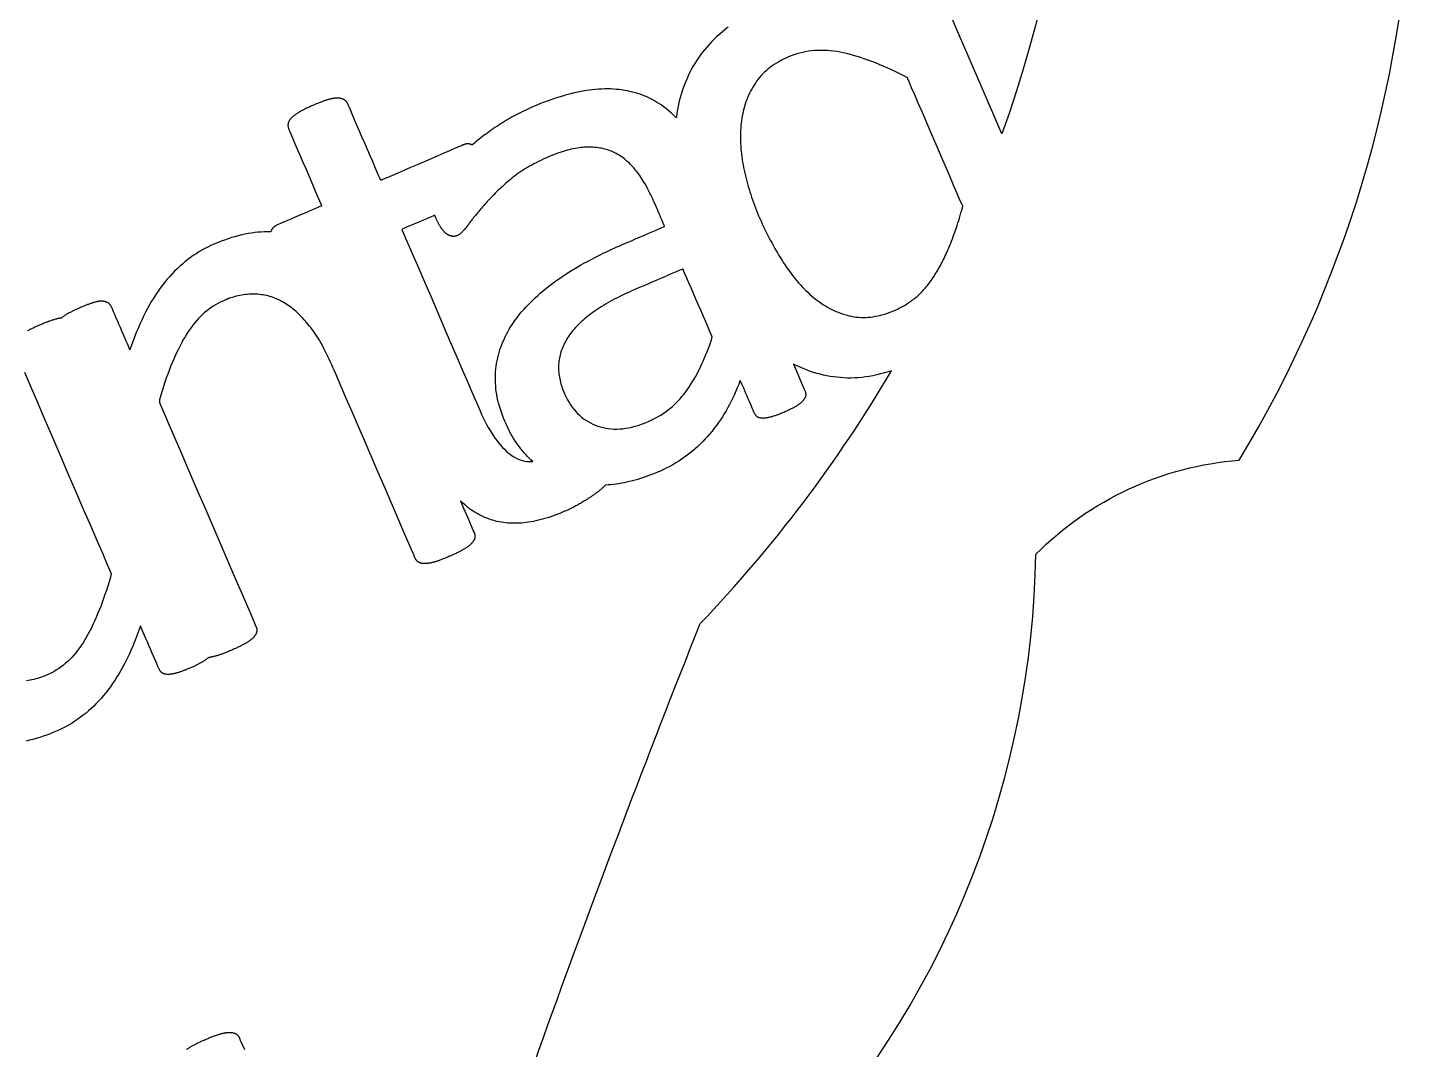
# Model space of a CAD drawing. Header units: millimetres. Extents: x 47 to 159, y 49 to 299.
# Drawn here: x 136.95 to 157.07, y 236.58 to 251.42 of the extents above; entities that cross this region are included whole.
import ezdxf

# ---------------------------------------------------------------- set-up
doc = ezdxf.new("R2010")
doc.units = ezdxf.units.MM

# ---------------------------------------------------------------- blocks, each defined once
blk = doc.blocks.new('angel 01')
for points in [[(13.747, 149.005, 0.318461), (7.102, 157.632, 0.033088), (4.731, 158.018, 0.059314), (5.669, 159.449, 0.04376), (12.089, 158.395, 0.210922), (15.95, 160.403, 0.079784), (19.048, 165.603, 0.246642), (21.181, 166.184, 0.361521), (21.153, 168.841, -0.135806), (23.249, 169.158, 0.212319), (23.99, 172.551, 0.022534), (23.546, 175.18, -0.131755), (26.025, 176.646, 0.436709), (25.283, 179.205, -0.191149), (22.657, 181.706, -0.217566), (25.517, 186.238, 0.179965), (28.928, 194.97, -0.179604), (31.879, 196.335, 0.256284), (32.592, 213.117, 0.279776), (-3.792, 236.142, 0.107865), (-0.255, 243.222, 0.285509), (-1.621, 248.699, 0.169583), (-10.791, 249.609, 0.135734), (-52.014, 225.207, 0.13103)], [(29.233, 211.449, -0.132871), (28.435, 201.073), (28.317, 201.347), (28.072, 201.916), (27.821, 202.498), (27.571, 203.078)], [(19.824, 182.236, -0.016249), (24.054, 193.962, 0.057952), (26.831, 197.634), (26.784, 197.618), (26.728, 197.602), (26.673, 197.587), (26.618, 197.574), (26.563, 197.562), (26.509, 197.552), (26.455, 197.544), (26.402, 197.538), (26.349, 197.533), (26.297, 197.53), (26.245, 197.528), (26.193, 197.528), (26.142, 197.53), (26.091, 197.534), (26.04, 197.539), (25.99, 197.545), (25.941, 197.553), (25.892, 197.562), (25.843, 197.572), (25.795, 197.583), (25.748, 197.596), (25.701, 197.61), (25.654, 197.625), (25.608, 197.642), (25.562, 197.66), (25.517, 197.679), (25.473, 197.699), (25.429, 197.72), (25.408, 197.731), (25.471, 197.584), (25.526, 197.456), (25.561, 197.375), (25.574, 197.346), (25.576, 197.339), (25.579, 197.332), (25.581, 197.326), (25.583, 197.319), (25.584, 197.312), (25.585, 197.306), (25.586, 197.299), (25.587, 197.293), (25.587, 197.287), (25.586, 197.281), (25.586, 197.274), (25.585, 197.268), (25.583, 197.262), (25.582, 197.257), (25.58, 197.251), (25.577, 197.245), (25.575, 197.24), (25.572, 197.234), (25.568, 197.229), (25.565, 197.223), (25.561, 197.218), (25.557, 197.212), (25.553, 197.207), (25.548, 197.201), (25.544, 197.196), (25.539, 197.19), (25.533, 197.185), (25.528, 197.18), (25.522, 197.174), (25.516, 197.169), (25.51, 197.164), (25.504, 197.158), (25.497, 197.153), (25.49, 197.148), (25.483, 197.143), (25.476, 197.137), (25.468, 197.132), (25.46, 197.127), (25.451, 197.121), (25.442, 197.115), (25.432, 197.11), (25.422, 197.104), (25.411, 197.098), (25.4, 197.092), (25.389, 197.086), (25.377, 197.08), (25.364, 197.074), (25.351, 197.068), (25.338, 197.061), (25.324, 197.055), (25.31, 197.048), (25.295, 197.042), (25.28, 197.035), (25.265, 197.029), (25.25, 197.022), (25.235, 197.016), (25.221, 197.01), (25.207, 197.005), (25.193, 197), (25.18, 196.995), (25.167, 196.99), (25.154, 196.985), (25.142, 196.981), (25.13, 196.977), (25.118, 196.973), (25.106, 196.969), (25.095, 196.966), (25.084, 196.963), (25.073, 196.96), (25.063, 196.958), (25.053, 196.955), (25.043, 196.953), (25.034, 196.951), (25.025, 196.95), (25.016, 196.948), (25.007, 196.947), (24.998, 196.946), (24.99, 196.945), (24.982, 196.944), (24.974, 196.944), (24.966, 196.944), (24.959, 196.944), (24.952, 196.944), (24.945, 196.945), (24.938, 196.946), (24.932, 196.947), (24.926, 196.948), (24.92, 196.949), (24.914, 196.951), (24.908, 196.952), (24.903, 196.955), (24.898, 196.957), (24.893, 196.96), (24.888, 196.963), (24.883, 196.966), (24.878, 196.97), (24.874, 196.974), (24.869, 196.978), (24.865, 196.982), (24.861, 196.987), (24.857, 196.992), (24.853, 196.997), (24.85, 197.003), (24.846, 197.009), (24.843, 197.015), (24.839, 197.022), (24.836, 197.029), (24.835, 197.033), (24.829, 197.045), (24.821, 197.064), (24.811, 197.089), (24.798, 197.118), (24.783, 197.152), (24.768, 197.188), (24.751, 197.226), (24.734, 197.266), (24.718, 197.305), (24.701, 197.343), (24.686, 197.379), (24.671, 197.412), (24.659, 197.44), (24.649, 197.464), (24.641, 197.482), (24.636, 197.493), (24.632, 197.487), (24.613, 197.436), (24.593, 197.386), (24.572, 197.337), (24.551, 197.288), (24.528, 197.24), (24.505, 197.192), (24.481, 197.146), (24.456, 197.1), (24.43, 197.054), (24.403, 197.01), (24.376, 196.966), (24.348, 196.923), (24.319, 196.881), (24.289, 196.839), (24.258, 196.799), (24.226, 196.758), (24.194, 196.719), (24.161, 196.68), (24.127, 196.643), (24.092, 196.606), (24.056, 196.57), (24.02, 196.536), (23.982, 196.502), (23.945, 196.469), (23.906, 196.438), (23.866, 196.407), (23.826, 196.378), (23.785, 196.349), (23.743, 196.322), (23.701, 196.295), (23.658, 196.27), (23.613, 196.245), (23.569, 196.222), (23.523, 196.2), (23.477, 196.178), (23.433, 196.159), (23.391, 196.142), (23.35, 196.126), (23.31, 196.111), (23.269, 196.096), (23.229, 196.082), (23.188, 196.069), (23.148, 196.057), (23.108, 196.045), (23.069, 196.035), (23.029, 196.025), (22.99, 196.016), (22.951, 196.008), (22.912, 196), (22.873, 195.993), (22.834, 195.988), (22.796, 195.983), (22.758, 195.978), (22.719, 195.975), (22.682, 195.972), (22.678, 195.972), (22.676, 195.969), (22.668, 195.961), (22.659, 195.953), (22.651, 195.945), (22.642, 195.937), (22.633, 195.929), (22.624, 195.921), (22.615, 195.914), (22.606, 195.906), (22.596, 195.898), (22.587, 195.89), (22.577, 195.882), (22.567, 195.874), (22.556, 195.867), (22.546, 195.859), (22.535, 195.851), (22.525, 195.843), (22.514, 195.836), (22.503, 195.828), (22.491, 195.82), (22.48, 195.812), (22.469, 195.805), (22.458, 195.797), (22.446, 195.789), (22.434, 195.782), (22.423, 195.774), (22.411, 195.766), (22.399, 195.759), (22.387, 195.751), (22.375, 195.744), (22.362, 195.736), (22.35, 195.729), (22.338, 195.721), (22.325, 195.713), (22.313, 195.706), (22.3, 195.699), (22.287, 195.691), (22.274, 195.684), (22.262, 195.677), (22.249, 195.67), (22.236, 195.663), (22.223, 195.656), (22.21, 195.65), (22.197, 195.643), (22.184, 195.637), (22.171, 195.63), (22.158, 195.624), (22.144, 195.618), (22.131, 195.611), (22.118, 195.605), (22.105, 195.6), (22.091, 195.594), (22.054, 195.578), (22.014, 195.562), (21.974, 195.546), (21.935, 195.532), (21.896, 195.518), (21.857, 195.505), (21.819, 195.493), (21.781, 195.482), (21.744, 195.472), (21.707, 195.463), (21.67, 195.455), (21.634, 195.447), (21.598, 195.441), (21.563, 195.435), (21.528, 195.43), (21.493, 195.426), (21.459, 195.423), (21.425, 195.421), (21.391, 195.419), (21.358, 195.419), (21.325, 195.419), (21.292, 195.421), (21.26, 195.423), (21.228, 195.426), (21.197, 195.43), (21.165, 195.434), (21.134, 195.44), (21.104, 195.447), (21.073, 195.454), (21.043, 195.462), (21.014, 195.471), (20.984, 195.482), (20.955, 195.492), (20.926, 195.504), (20.898, 195.517), (20.87, 195.53), (20.842, 195.545), (20.815, 195.56), (20.787, 195.576), (20.76, 195.593), (20.734, 195.611), (20.707, 195.63), (20.681, 195.65), (20.656, 195.67), (20.63, 195.692), (20.605, 195.714), (20.58, 195.738), (20.573, 195.745), (20.614, 195.65), (20.679, 195.498), (20.729, 195.383), (20.76, 195.309), (20.771, 195.284), (20.773, 195.279), (20.775, 195.274), (20.777, 195.27), (20.778, 195.265), (20.779, 195.261), (20.781, 195.256), (20.781, 195.252), (20.782, 195.247), (20.783, 195.243), (20.783, 195.238), (20.784, 195.234), (20.784, 195.229), (20.784, 195.225), (20.783, 195.221), (20.783, 195.217), (20.782, 195.212), (20.782, 195.208), (20.781, 195.204), (20.78, 195.2), (20.778, 195.195), (20.777, 195.191), (20.775, 195.187), (20.774, 195.183), (20.772, 195.178), (20.769, 195.174), (20.767, 195.169), (20.764, 195.165), (20.762, 195.161), (20.759, 195.156), (20.756, 195.152), (20.752, 195.147), (20.749, 195.143), (20.745, 195.138), (20.741, 195.134), (20.737, 195.129), (20.733, 195.125), (20.729, 195.12), (20.724, 195.115), (20.719, 195.111), (20.714, 195.106), (20.708, 195.101), (20.703, 195.096), (20.697, 195.092), (20.69, 195.087), (20.684, 195.082), (20.677, 195.077), (20.67, 195.072), (20.663, 195.067), (20.655, 195.062), (20.647, 195.057), (20.639, 195.052), (20.631, 195.047), (20.623, 195.042), (20.614, 195.036), (20.605, 195.031), (20.595, 195.026), (20.586, 195.021), (20.576, 195.015), (20.565, 195.01), (20.555, 195.004), (20.544, 194.999), (20.533, 194.993), (20.521, 194.988), (20.51, 194.982), (20.498, 194.976), (20.485, 194.971), (20.473, 194.965), (20.46, 194.959), (20.447, 194.953), (20.433, 194.947), (20.42, 194.941), (20.405, 194.935), (20.391, 194.929), (20.377, 194.923), (20.363, 194.917), (20.35, 194.912), (20.337, 194.907), (20.324, 194.902), (20.311, 194.897), (20.299, 194.892), (20.287, 194.888), (20.275, 194.883), (20.263, 194.879), (20.252, 194.875), (20.241, 194.871), (20.23, 194.868), (20.22, 194.865), (20.209, 194.861), (20.199, 194.858), (20.19, 194.856), (20.18, 194.853), (20.171, 194.85), (20.161, 194.848), (20.153, 194.846), (20.144, 194.844), (20.135, 194.842), (20.127, 194.841), (20.119, 194.839), (20.111, 194.838), (20.103, 194.837), (20.096, 194.836), (20.088, 194.835), (20.081, 194.834), (20.074, 194.834), (20.067, 194.833), (20.061, 194.833), (20.054, 194.833), (20.048, 194.833), (20.042, 194.834), (20.036, 194.834), (20.031, 194.834), (20.025, 194.835), (20.02, 194.836), (20.014, 194.837), (20.009, 194.838), (20.004, 194.839), (19.999, 194.84), (19.994, 194.841), (19.99, 194.843), (19.985, 194.844), (19.981, 194.846), (19.977, 194.848), (19.973, 194.85), (19.969, 194.852), (19.965, 194.854), (19.962, 194.856), (19.958, 194.859), (19.955, 194.861), (19.951, 194.864), (19.948, 194.867), (19.945, 194.87), (19.942, 194.873), (19.939, 194.876), (19.936, 194.879), (19.933, 194.883), (19.93, 194.887), (19.928, 194.89), (19.925, 194.894), (19.923, 194.899), (19.921, 194.903), (19.918, 194.907), (19.916, 194.912), (19.913, 194.918), (19.895, 194.96), (19.858, 195.046), (19.805, 195.17), (19.738, 195.326), (19.659, 195.509), (19.572, 195.712), (19.478, 195.93), (19.38, 196.156), (19.281, 196.386), (19.183, 196.613), (19.089, 196.832), (19.001, 197.037), (18.921, 197.222), (18.853, 197.381), (18.798, 197.508), (18.759, 197.598), (18.739, 197.645), (18.726, 197.674), (18.707, 197.718), (18.688, 197.76), (18.668, 197.802), (18.649, 197.842), (18.63, 197.881), (18.611, 197.919), (18.592, 197.955), (18.573, 197.991), (18.554, 198.026), (18.535, 198.059), (18.516, 198.091), (18.497, 198.122), (18.478, 198.152), (18.459, 198.181), (18.44, 198.208), (18.421, 198.235), (18.402, 198.26), (18.383, 198.284), (18.364, 198.308), (18.345, 198.331), (18.326, 198.353), (18.306, 198.375), (18.287, 198.397), (18.267, 198.417), (18.247, 198.438), (18.227, 198.457), (18.206, 198.476), (18.186, 198.495), (18.165, 198.512), (18.144, 198.53), (18.123, 198.546), (18.102, 198.563), (18.08, 198.578), (18.058, 198.593), (18.037, 198.607), (18.015, 198.621), (17.992, 198.634), (17.97, 198.647), (17.947, 198.658), (17.924, 198.669), (17.901, 198.679), (17.878, 198.689), (17.855, 198.698), (17.831, 198.706), (17.807, 198.713), (17.783, 198.72), (17.758, 198.726), (17.734, 198.731), (17.709, 198.735), (17.684, 198.739), (17.659, 198.742), (17.633, 198.744), (17.608, 198.746), (17.582, 198.747), (17.556, 198.747), (17.53, 198.747), (17.504, 198.745), (17.477, 198.743), (17.451, 198.74), (17.424, 198.737), (17.397, 198.732), (17.371, 198.727), (17.344, 198.721), (17.317, 198.715), (17.289, 198.708), (17.262, 198.699), (17.235, 198.691), (17.207, 198.681), (17.18, 198.671), (17.152, 198.66), (17.122, 198.647), (17.086, 198.63), (17.051, 198.612), (17.017, 198.593), (16.983, 198.572), (16.95, 198.55), (16.917, 198.526), (16.885, 198.501), (16.854, 198.474), (16.823, 198.446), (16.793, 198.417), (16.764, 198.386), (16.735, 198.353), (16.707, 198.319), (16.679, 198.284), (16.652, 198.247), (16.626, 198.209), (16.6, 198.17), (16.575, 198.129), (16.55, 198.086), (16.526, 198.042), (16.502, 197.997), (16.478, 197.95), (16.455, 197.902), (16.432, 197.853), (16.41, 197.802), (16.388, 197.749), (16.366, 197.695), (16.345, 197.64), (16.324, 197.583), (16.303, 197.525), (16.283, 197.466), (16.263, 197.405), (16.244, 197.343), (16.225, 197.279), (16.206, 197.214), (16.202, 197.175), (16.229, 197.114), (16.277, 197.002), (16.344, 196.846), (16.427, 196.653), (16.524, 196.43), (16.63, 196.183), (16.743, 195.921), (16.86, 195.649), (16.978, 195.375), (17.094, 195.105), (17.206, 194.846), (17.309, 194.606), (17.402, 194.391), (17.481, 194.208), (17.543, 194.064), (17.585, 193.967), (17.604, 193.922), (17.606, 193.916), (17.608, 193.911), (17.61, 193.907), (17.611, 193.902), (17.613, 193.898), (17.614, 193.893), (17.615, 193.889), (17.616, 193.884), (17.616, 193.88), (17.617, 193.875), (17.617, 193.871), (17.617, 193.866), (17.617, 193.862), (17.617, 193.858), (17.617, 193.854), (17.616, 193.849), (17.615, 193.845), (17.614, 193.841), (17.613, 193.837), (17.612, 193.832), (17.611, 193.828), (17.609, 193.824), (17.608, 193.819), (17.606, 193.815), (17.604, 193.811), (17.601, 193.806), (17.599, 193.802), (17.596, 193.798), (17.593, 193.793), (17.59, 193.789), (17.587, 193.784), (17.583, 193.78), (17.58, 193.775), (17.576, 193.771), (17.572, 193.766), (17.568, 193.762), (17.564, 193.757), (17.559, 193.752), (17.554, 193.748), (17.549, 193.743), (17.543, 193.738), (17.538, 193.734), (17.532, 193.729), (17.526, 193.724), (17.519, 193.719), (17.513, 193.714), (17.506, 193.709), (17.498, 193.704), (17.491, 193.699), (17.483, 193.694), (17.475, 193.689), (17.467, 193.684), (17.458, 193.679), (17.45, 193.674), (17.441, 193.668), (17.431, 193.663), (17.422, 193.658), (17.412, 193.652), (17.401, 193.647), (17.391, 193.641), (17.38, 193.636), (17.368, 193.63), (17.357, 193.624), (17.345, 193.619), (17.332, 193.613), (17.32, 193.607), (17.307, 193.601), (17.294, 193.595), (17.28, 193.589), (17.266, 193.583), (17.252, 193.577), (17.238, 193.57), (17.224, 193.565), (17.21, 193.559), (17.197, 193.553), (17.184, 193.548), (17.171, 193.543), (17.159, 193.538), (17.146, 193.533), (17.134, 193.528), (17.122, 193.524), (17.111, 193.52), (17.099, 193.516), (17.088, 193.512), (17.077, 193.508), (17.066, 193.505), (17.056, 193.501), (17.046, 193.498), (17.036, 193.495), (17.026, 193.492), (17.016, 193.489), (17.007, 193.487), (16.997, 193.485), (16.988, 193.482), (16.979, 193.48), (16.971, 193.478), (16.962, 193.477), (16.954, 193.475), (16.946, 193.474), (16.938, 193.472), (16.93, 193.471), (16.922, 193.47), (16.918, 193.47), (16.915, 193.467), (16.91, 193.462), (16.904, 193.458), (16.898, 193.453), (16.892, 193.448), (16.886, 193.444), (16.879, 193.439), (16.873, 193.434), (16.866, 193.429), (16.859, 193.425), (16.851, 193.42), (16.844, 193.415), (16.836, 193.41), (16.828, 193.405), (16.82, 193.401), (16.811, 193.396), (16.803, 193.391), (16.794, 193.386), (16.785, 193.381), (16.775, 193.376), (16.766, 193.371), (16.756, 193.366), (16.746, 193.361), (16.735, 193.356), (16.725, 193.351), (16.714, 193.346), (16.703, 193.341), (16.692, 193.336), (16.68, 193.33), (16.668, 193.325), (16.656, 193.32), (16.643, 193.314), (16.63, 193.309), (16.617, 193.303), (16.605, 193.298), (16.593, 193.293), (16.58, 193.288), (16.569, 193.284), (16.557, 193.279), (16.546, 193.275), (16.534, 193.271), (16.524, 193.267), (16.513, 193.263), (16.503, 193.26), (16.493, 193.257), (16.483, 193.253), (16.473, 193.251), (16.464, 193.248), (16.455, 193.245), (16.446, 193.243), (16.437, 193.24), (16.429, 193.238), (16.42, 193.236), (16.412, 193.234), (16.404, 193.233), (16.396, 193.231), (16.388, 193.23), (16.381, 193.229), (16.373, 193.228), (16.366, 193.227), (16.359, 193.226), (16.352, 193.225), (16.345, 193.225), (16.339, 193.224), (16.333, 193.224), (16.326, 193.224), (16.32, 193.224), (16.314, 193.225), (16.309, 193.225), (16.303, 193.226), (16.298, 193.226), (16.293, 193.227), (16.287, 193.228), (16.283, 193.229), (16.278, 193.23), (16.273, 193.231), (16.269, 193.233), (16.265, 193.234), (16.26, 193.236), (16.256, 193.238), (16.253, 193.24), (16.249, 193.242), (16.245, 193.244), (16.242, 193.246), (16.239, 193.249), (16.236, 193.251), (16.233, 193.254), (16.23, 193.257), (16.227, 193.259), (16.224, 193.262), (16.221, 193.266), (16.219, 193.269), (16.216, 193.272), (16.214, 193.276), (16.211, 193.279), (16.209, 193.283), (16.206, 193.287), (16.204, 193.291), (16.202, 193.295), (16.199, 193.3), (16.197, 193.304), (16.195, 193.308), (16.194, 193.312), (16.189, 193.322), (16.181, 193.341), (16.169, 193.369), (16.154, 193.404), (16.136, 193.446), (16.116, 193.491), (16.095, 193.541), (16.073, 193.592), (16.051, 193.644), (16.029, 193.695), (16.007, 193.744), (15.987, 193.791), (15.969, 193.832), (15.954, 193.868), (15.942, 193.897), (15.933, 193.917), (15.928, 193.928), (15.915, 193.892), (15.891, 193.825), (15.866, 193.76), (15.841, 193.695), (15.815, 193.633), (15.789, 193.572), (15.762, 193.512), (15.734, 193.454), (15.706, 193.397), (15.677, 193.343), (15.648, 193.289), (15.618, 193.237), (15.587, 193.187), (15.556, 193.138), (15.524, 193.091), (15.492, 193.045), (15.459, 193), (15.426, 192.958), (15.392, 192.916), (15.357, 192.876), (15.322, 192.838), (15.286, 192.8), (15.25, 192.764), (15.213, 192.729), (15.175, 192.695), (15.137, 192.662), (15.098, 192.631), (15.058, 192.601), (15.018, 192.572), (14.977, 192.545), (14.936, 192.518), (14.894, 192.493), (14.851, 192.47), (14.808, 192.447), (14.764, 192.426), (14.72, 192.406), (14.668, 192.384), (14.617, 192.363), (14.566, 192.344), (14.515, 192.326), (14.465, 192.309), (14.415, 192.294), (14.366, 192.281), (14.317, 192.268), (14.269, 192.257)]]:
    blk.add_lwpolyline(points, format="xyb")
for points in [[(24.461, 202.624), (24.419, 202.591), (24.377, 202.558), (24.337, 202.524), (24.298, 202.489), (24.26, 202.453), (24.223, 202.416), (24.188, 202.378), (24.154, 202.34), (24.121, 202.3), (24.089, 202.26), (24.059, 202.22), (24.029, 202.178), (24.001, 202.137), (23.975, 202.094), (23.949, 202.051), (23.924, 202.007), (23.901, 201.962), (23.879, 201.917), (23.858, 201.871), (23.839, 201.824), (23.82, 201.777), (23.803, 201.729), (23.787, 201.68), (23.772, 201.631), (23.758, 201.581), (23.746, 201.53), (23.735, 201.479), (23.725, 201.427), (23.716, 201.375), (23.708, 201.322), (23.707, 201.308), (23.697, 201.319), (23.668, 201.347), (23.639, 201.374), (23.609, 201.4), (23.579, 201.425), (23.549, 201.449), (23.518, 201.472), (23.486, 201.494), (23.455, 201.516), (23.422, 201.536), (23.389, 201.555), (23.356, 201.573), (23.322, 201.59), (23.288, 201.607), (23.254, 201.622), (23.218, 201.636), (23.183, 201.649), (23.147, 201.661), (23.11, 201.672), (23.072, 201.682), (23.035, 201.691), (22.996, 201.699), (22.957, 201.706), (22.917, 201.712), (22.877, 201.717), (22.837, 201.721), (22.795, 201.724), (22.753, 201.726), (22.711, 201.726), (22.668, 201.726), (22.625, 201.725), (22.58, 201.722), (22.536, 201.719), (22.491, 201.715), (22.445, 201.709), (22.398, 201.702), (22.351, 201.695), (22.303, 201.686), (22.255, 201.676), (22.206, 201.664), (22.156, 201.652), (22.106, 201.639), (22.055, 201.624), (22.003, 201.608), (21.951, 201.592), (21.898, 201.574), (21.845, 201.555), (21.791, 201.534), (21.736, 201.513), (21.681, 201.491), (21.625, 201.467), (21.59, 201.452), (21.56, 201.439), (21.53, 201.425), (21.5, 201.411), (21.471, 201.396), (21.441, 201.382), (21.412, 201.367), (21.383, 201.352), (21.354, 201.336), (21.326, 201.32), (21.297, 201.304), (21.269, 201.288), (21.24, 201.271), (21.212, 201.254), (21.184, 201.237), (21.157, 201.219), (21.129, 201.201), (21.102, 201.183), (21.075, 201.165), (21.048, 201.146), (21.021, 201.128), (20.995, 201.109), (20.969, 201.091), (20.944, 201.072), (20.919, 201.054), (20.894, 201.035), (20.869, 201.016), (20.845, 200.997), (20.821, 200.979), (20.798, 200.96), (20.775, 200.941), (20.752, 200.922), (20.742, 200.913), (20.738, 200.915), (20.734, 200.917), (20.729, 200.919), (20.725, 200.921), (20.72, 200.923), (20.716, 200.924), (20.711, 200.925), (20.707, 200.926), (20.702, 200.927), (20.698, 200.928), (20.694, 200.929), (20.689, 200.929), (20.685, 200.929), (20.68, 200.929), (20.676, 200.929), (20.672, 200.929), (20.667, 200.929), (20.663, 200.928), (20.658, 200.928), (20.654, 200.927), (20.649, 200.926), (20.645, 200.925), (20.64, 200.924), (20.635, 200.923), (20.631, 200.921), (20.626, 200.92), (20.622, 200.918), (20.617, 200.916), (20.611, 200.913), (20.587, 200.903), (20.545, 200.885), (20.487, 200.86), (20.416, 200.829), (20.333, 200.794), (20.243, 200.755), (20.146, 200.713), (20.046, 200.67), (19.946, 200.627), (19.847, 200.584), (19.752, 200.543), (19.665, 200.506), (19.586, 200.472), (19.52, 200.443), (19.468, 200.421), (19.432, 200.406), (19.417, 200.399), (19.414, 200.405), (19.403, 200.429), (19.385, 200.471), (19.361, 200.526), (19.332, 200.594), (19.299, 200.672), (19.262, 200.757), (19.223, 200.847), (19.183, 200.939), (19.143, 201.033), (19.104, 201.124), (19.066, 201.21), (19.032, 201.291), (19.001, 201.362), (18.975, 201.422), (18.956, 201.468), (18.943, 201.498), (18.938, 201.509), (18.936, 201.513), (18.934, 201.517), (18.932, 201.521), (18.93, 201.525), (18.928, 201.528), (18.925, 201.532), (18.923, 201.535), (18.92, 201.539), (18.917, 201.542), (18.915, 201.545), (18.912, 201.549), (18.908, 201.552), (18.905, 201.555), (18.902, 201.558), (18.899, 201.56), (18.895, 201.563), (18.891, 201.566), (18.888, 201.568), (18.884, 201.571), (18.88, 201.573), (18.875, 201.575), (18.871, 201.577), (18.867, 201.579), (18.862, 201.581), (18.857, 201.583), (18.852, 201.584), (18.847, 201.586), (18.842, 201.587), (18.837, 201.588), (18.831, 201.589), (18.826, 201.59), (18.82, 201.591), (18.814, 201.592), (18.808, 201.593), (18.802, 201.593), (18.796, 201.593), (18.789, 201.594), (18.782, 201.594), (18.775, 201.594), (18.768, 201.593), (18.761, 201.593), (18.754, 201.592), (18.746, 201.591), (18.738, 201.59), (18.73, 201.589), (18.722, 201.588), (18.713, 201.586), (18.705, 201.584), (18.696, 201.583), (18.687, 201.58), (18.678, 201.578), (18.668, 201.576), (18.659, 201.573), (18.649, 201.57), (18.639, 201.567), (18.629, 201.564), (18.618, 201.561), (18.607, 201.557), (18.596, 201.553), (18.585, 201.549), (18.573, 201.545), (18.561, 201.541), (18.549, 201.536), (18.537, 201.532), (18.524, 201.527), (18.511, 201.521), (18.498, 201.516), (18.484, 201.511), (18.471, 201.505), (18.457, 201.499), (18.442, 201.493), (18.428, 201.487), (18.415, 201.481), (18.401, 201.475), (18.388, 201.469), (18.375, 201.463), (18.363, 201.458), (18.351, 201.452), (18.339, 201.446), (18.327, 201.441), (18.316, 201.435), (18.305, 201.429), (18.294, 201.424), (18.283, 201.418), (18.273, 201.413), (18.263, 201.408), (18.254, 201.402), (18.244, 201.397), (18.235, 201.392), (18.226, 201.387), (18.218, 201.382), (18.21, 201.376), (18.202, 201.371), (18.194, 201.366), (18.186, 201.361), (18.179, 201.356), (18.172, 201.351), (18.165, 201.346), (18.159, 201.341), (18.152, 201.336), (18.146, 201.331), (18.14, 201.326), (18.135, 201.32), (18.13, 201.315), (18.125, 201.31), (18.12, 201.305), (18.115, 201.3), (18.111, 201.295), (18.107, 201.29), (18.103, 201.286), (18.099, 201.281), (18.096, 201.276), (18.092, 201.271), (18.089, 201.266), (18.086, 201.261), (18.084, 201.257), (18.081, 201.252), (18.079, 201.247), (18.077, 201.243), (18.076, 201.238), (18.074, 201.234), (18.073, 201.229), (18.072, 201.225), (18.071, 201.22), (18.07, 201.216), (18.07, 201.212), (18.069, 201.207), (18.069, 201.203), (18.069, 201.199), (18.069, 201.194), (18.069, 201.19), (18.07, 201.186), (18.07, 201.182), (18.071, 201.177), (18.071, 201.173), (18.072, 201.169), (18.073, 201.165), (18.074, 201.161), (18.075, 201.157), (18.077, 201.152), (18.078, 201.148), (18.08, 201.144), (18.081, 201.14), (18.086, 201.129), (18.099, 201.099), (18.119, 201.053), (18.145, 200.993), (18.175, 200.922), (18.21, 200.841), (18.247, 200.755), (18.287, 200.664), (18.327, 200.57), (18.367, 200.478), (18.405, 200.388), (18.442, 200.303), (18.475, 200.225), (18.505, 200.157), (18.529, 200.102), (18.547, 200.06), (18.557, 200.036), (18.559, 200.029), (18.551, 200.026), (18.532, 200.018), (18.504, 200.005), (18.468, 199.99), (18.425, 199.972), (18.378, 199.951), (18.327, 199.929), (18.273, 199.906), (18.219, 199.883), (18.165, 199.859), (18.113, 199.837), (18.063, 199.816), (18.019, 199.797), (17.98, 199.78), (17.949, 199.766), (17.926, 199.757), (17.913, 199.751), (17.909, 199.749), (17.905, 199.747), (17.9, 199.745), (17.896, 199.743), (17.891, 199.74), (17.887, 199.738), (17.883, 199.735), (17.879, 199.733), (17.875, 199.73), (17.872, 199.727), (17.868, 199.724), (17.864, 199.721), (17.861, 199.718), (17.857, 199.715), (17.854, 199.712), (17.851, 199.708), (17.848, 199.705), (17.845, 199.701), (17.842, 199.698), (17.839, 199.694), (17.837, 199.69), (17.834, 199.686), (17.832, 199.682), (17.83, 199.677), (17.828, 199.673), (17.826, 199.668), (17.824, 199.664), (17.823, 199.659), (17.821, 199.654), (17.82, 199.65), (17.811, 199.651), (17.767, 199.651), (17.723, 199.651), (17.678, 199.648), (17.632, 199.645), (17.586, 199.64), (17.54, 199.634), (17.493, 199.626), (17.445, 199.617), (17.397, 199.606), (17.348, 199.594), (17.299, 199.581), (17.25, 199.567), (17.2, 199.55), (17.149, 199.533), (17.098, 199.514), (17.046, 199.494), (16.994, 199.472), (16.949, 199.452), (16.905, 199.431), (16.861, 199.409), (16.818, 199.385), (16.776, 199.36), (16.735, 199.334), (16.694, 199.307), (16.653, 199.278), (16.613, 199.248), (16.574, 199.217), (16.536, 199.184), (16.498, 199.151), (16.46, 199.116), (16.423, 199.079), (16.387, 199.042), (16.352, 199.003), (16.317, 198.963), (16.282, 198.922), (16.249, 198.879), (16.216, 198.835), (16.183, 198.789), (16.151, 198.742), (16.12, 198.693), (16.089, 198.643), (16.06, 198.591), (16.03, 198.538), (16.001, 198.483), (15.973, 198.427), (15.946, 198.37), (15.919, 198.31), (15.893, 198.25), (15.867, 198.188), (15.842, 198.124), (15.818, 198.059), (15.794, 197.992), (15.775, 197.938), (15.772, 197.946), (15.764, 197.963), (15.753, 197.99), (15.738, 198.024), (15.721, 198.064), (15.701, 198.11), (15.68, 198.158), (15.658, 198.209), (15.636, 198.261), (15.614, 198.313), (15.592, 198.362), (15.572, 198.409), (15.554, 198.452), (15.538, 198.489), (15.525, 198.519), (15.516, 198.541), (15.51, 198.553), (15.509, 198.557), (15.506, 198.562), (15.504, 198.566), (15.502, 198.57), (15.5, 198.574), (15.497, 198.578), (15.495, 198.582), (15.492, 198.586), (15.49, 198.59), (15.487, 198.593), (15.484, 198.597), (15.481, 198.6), (15.478, 198.603), (15.475, 198.606), (15.472, 198.609), (15.469, 198.611), (15.466, 198.614), (15.463, 198.616), (15.459, 198.619), (15.456, 198.621), (15.452, 198.623), (15.448, 198.625), (15.444, 198.627), (15.44, 198.629), (15.436, 198.631), (15.431, 198.632), (15.427, 198.634), (15.422, 198.635), (15.417, 198.637), (15.413, 198.638), (15.408, 198.639), (15.402, 198.64), (15.397, 198.641), (15.392, 198.642), (15.386, 198.643), (15.381, 198.644), (15.375, 198.644), (15.369, 198.645), (15.363, 198.645), (15.356, 198.645), (15.35, 198.645), (15.343, 198.644), (15.336, 198.644), (15.329, 198.643), (15.322, 198.642), (15.315, 198.641), (15.307, 198.64), (15.299, 198.638), (15.292, 198.636), (15.284, 198.634), (15.275, 198.632), (15.267, 198.63), (15.259, 198.628), (15.25, 198.625), (15.241, 198.622), (15.232, 198.619), (15.222, 198.616), (15.213, 198.613), (15.203, 198.609), (15.193, 198.606), (15.183, 198.602), (15.172, 198.598), (15.161, 198.594), (15.151, 198.59), (15.139, 198.585), (15.128, 198.581), (15.116, 198.576), (15.105, 198.571), (15.093, 198.566), (15.08, 198.561), (15.068, 198.556), (15.055, 198.551), (15.042, 198.545), (15.029, 198.539), (15.016, 198.534), (15.004, 198.528), (14.992, 198.523), (14.981, 198.517), (14.969, 198.512), (14.958, 198.507), (14.948, 198.502), (14.937, 198.497), (14.927, 198.492), (14.917, 198.487), (14.908, 198.482), (14.899, 198.477), (14.89, 198.473), (14.881, 198.468), (14.873, 198.464), (14.865, 198.459), (14.858, 198.455), (14.85, 198.45), (14.843, 198.446), (14.836, 198.442), (14.829, 198.437), (14.823, 198.433), (14.816, 198.428), (14.81, 198.423), (14.804, 198.419), (14.798, 198.414), (14.793, 198.409), (14.787, 198.405), (14.782, 198.4), (14.776, 198.399), (14.768, 198.399), (14.761, 198.398), (14.753, 198.396), (14.745, 198.395), (14.736, 198.393), (14.728, 198.392), (14.719, 198.39), (14.711, 198.387), (14.702, 198.385), (14.693, 198.382), (14.683, 198.38), (14.674, 198.376), (14.664, 198.373), (14.654, 198.37), (14.644, 198.367), (14.633, 198.363), (14.623, 198.359), (14.612, 198.355), (14.6, 198.351), (14.589, 198.347), (14.577, 198.342), (14.565, 198.338), (14.553, 198.333), (14.541, 198.328), (14.528, 198.323), (14.515, 198.318), (14.502, 198.312), (14.489, 198.307), (14.475, 198.301), (14.462, 198.295), (14.447, 198.289), (14.433, 198.282), (14.419, 198.276), (14.406, 198.27), (14.393, 198.265), (14.38, 198.259), (14.368, 198.253), (14.355, 198.247), (14.344, 198.242), (14.332, 198.236), (14.321, 198.231), (14.31, 198.226), (14.3, 198.22), (14.29, 198.215)], [(14.242, 197.613), (14.325, 197.421), (14.421, 197.198), (14.527, 196.953), (14.64, 196.69), (14.757, 196.419), (14.875, 196.144), (14.991, 195.874), (15.103, 195.615), (15.206, 195.375), (15.299, 195.159), (15.379, 194.975), (15.441, 194.83), (15.484, 194.731), (15.504, 194.685), (15.491, 194.635), (15.472, 194.57), (15.452, 194.507), (15.433, 194.445), (15.412, 194.384), (15.392, 194.325), (15.371, 194.267), (15.35, 194.21), (15.328, 194.155), (15.306, 194.102), (15.284, 194.05), (15.261, 193.999), (15.238, 193.95), (15.215, 193.902), (15.192, 193.856), (15.168, 193.811), (15.143, 193.768), (15.119, 193.726), (15.094, 193.685), (15.068, 193.646), (15.042, 193.609), (15.015, 193.572), (14.987, 193.538), (14.959, 193.504), (14.93, 193.472), (14.901, 193.442), (14.871, 193.413), (14.84, 193.385), (14.809, 193.359), (14.777, 193.334), (14.744, 193.311), (14.711, 193.289), (14.677, 193.268), (14.642, 193.249), (14.607, 193.232), (14.572, 193.216), (14.544, 193.204), (14.516, 193.193), (14.489, 193.183), (14.461, 193.174), (14.434, 193.165), (14.407, 193.158), (14.379, 193.151), (14.352, 193.144), (14.326, 193.139), (14.299, 193.134), (14.272, 193.13)], [(16.595, 187.777), (16.602, 187.782), (16.61, 187.787), (16.617, 187.792), (16.625, 187.797), (16.633, 187.802), (16.641, 187.807), (16.649, 187.813), (16.658, 187.818), (16.667, 187.823), (16.676, 187.828), (16.686, 187.834), (16.696, 187.839), (16.706, 187.845), (16.716, 187.85), (16.727, 187.856), (16.738, 187.861), (16.75, 187.867), (16.761, 187.872), (16.773, 187.878), (16.785, 187.884), (16.798, 187.89), (16.811, 187.896), (16.824, 187.902), (16.837, 187.908), (16.851, 187.914), (16.865, 187.92), (16.88, 187.926), (16.894, 187.932), (16.908, 187.938), (16.922, 187.944), (16.935, 187.949), (16.949, 187.954), (16.961, 187.959), (16.974, 187.964), (16.987, 187.969), (16.999, 187.973), (17.011, 187.978), (17.022, 187.982), (17.033, 187.986), (17.045, 187.989), (17.055, 187.993), (17.066, 187.996), (17.076, 187.999), (17.086, 188.002), (17.096, 188.005), (17.105, 188.007), (17.115, 188.01), (17.124, 188.012), (17.133, 188.014), (17.141, 188.016), (17.15, 188.018), (17.158, 188.019), (17.166, 188.02), (17.174, 188.022), (17.182, 188.023), (17.189, 188.024), (17.197, 188.024), (17.204, 188.025), (17.211, 188.025), (17.217, 188.025), (17.224, 188.025), (17.23, 188.025), (17.236, 188.025), (17.242, 188.025), (17.248, 188.024), (17.254, 188.023), (17.259, 188.023), (17.265, 188.022), (17.27, 188.021), (17.275, 188.019), (17.28, 188.018), (17.285, 188.017), (17.29, 188.015), (17.294, 188.013), (17.299, 188.011), (17.303, 188.009), (17.307, 188.007), (17.312, 188.005), (17.315, 188.002), (17.319, 187.999), (17.323, 187.997), (17.327, 187.994), (17.33, 187.991), (17.333, 187.988), (17.337, 187.985), (17.34, 187.981), (17.343, 187.978), (17.346, 187.974), (17.349, 187.97), (17.352, 187.966), (17.354, 187.962), (17.357, 187.958), (17.359, 187.954), (17.362, 187.95), (17.364, 187.945), (17.366, 187.941), (17.377, 187.914), (17.437, 187.775)]]:
    blk.add_lwpolyline(points)
for points in [[(27.062, 201.889), (27.001, 201.921), (26.942, 201.951), (26.883, 201.98), (26.824, 202.007), (26.767, 202.034), (26.71, 202.059), (26.654, 202.083), (26.598, 202.105), (26.544, 202.126), (26.49, 202.146), (26.436, 202.165), (26.384, 202.183), (26.332, 202.199), (26.281, 202.214), (26.231, 202.227), (26.181, 202.24), (26.132, 202.251), (26.084, 202.261), (26.037, 202.269), (25.989, 202.276), (25.943, 202.281), (25.896, 202.285), (25.85, 202.287), (25.805, 202.287), (25.76, 202.286), (25.715, 202.284), (25.671, 202.28), (25.628, 202.274), (25.584, 202.267), (25.542, 202.258), (25.499, 202.248), (25.458, 202.236), (25.416, 202.223), (25.375, 202.208), (25.335, 202.191), (25.298, 202.175), (25.262, 202.158), (25.227, 202.14), (25.194, 202.121), (25.161, 202.102), (25.13, 202.082), (25.099, 202.061), (25.07, 202.04), (25.042, 202.017), (25.015, 201.994), (24.989, 201.971), (24.964, 201.946), (24.94, 201.921), (24.917, 201.895), (24.895, 201.868), (24.874, 201.841), (24.855, 201.813), (24.836, 201.784), (24.819, 201.754), (24.802, 201.725), (24.786, 201.694), (24.771, 201.664), (24.756, 201.633), (24.743, 201.602), (24.73, 201.57), (24.718, 201.538), (24.708, 201.505), (24.697, 201.472), (24.688, 201.439), (24.68, 201.405), (24.672, 201.371), (24.665, 201.336), (24.659, 201.301), (24.654, 201.266), (24.65, 201.23), (24.646, 201.194), (24.643, 201.158), (24.641, 201.121), (24.64, 201.084), (24.639, 201.047), (24.639, 201.01), (24.64, 200.973), (24.641, 200.935), (24.643, 200.897), (24.646, 200.859), (24.649, 200.821), (24.653, 200.782), (24.658, 200.743), (24.664, 200.704), (24.67, 200.665), (24.677, 200.626), (24.684, 200.586), (24.693, 200.546), (24.701, 200.507), (24.711, 200.467), (24.72, 200.427), (24.73, 200.388), (24.741, 200.348), (24.752, 200.309), (24.764, 200.27), (24.776, 200.231), (24.788, 200.192), (24.801, 200.153), (24.814, 200.115), (24.828, 200.076), (24.842, 200.038), (24.857, 200), (24.872, 199.961), (24.887, 199.923), (24.903, 199.885), (24.921, 199.846), (24.938, 199.806), (24.956, 199.766), (24.975, 199.726), (24.994, 199.687), (25.013, 199.648), (25.032, 199.61), (25.051, 199.571), (25.071, 199.533), (25.092, 199.495), (25.112, 199.458), (25.133, 199.42), (25.154, 199.383), (25.176, 199.346), (25.198, 199.31), (25.22, 199.273), (25.242, 199.237), (25.265, 199.201), (25.288, 199.166), (25.311, 199.131), (25.335, 199.098), (25.359, 199.064), (25.383, 199.032), (25.408, 199), (25.433, 198.969), (25.458, 198.939), (25.483, 198.91), (25.509, 198.881), (25.535, 198.853), (25.562, 198.825), (25.589, 198.799), (25.616, 198.773), (25.643, 198.747), (25.671, 198.723), (25.699, 198.699), (25.727, 198.676), (25.756, 198.654), (25.785, 198.633), (25.814, 198.612), (25.843, 198.593), (25.873, 198.575), (25.903, 198.557), (25.934, 198.54), (25.964, 198.525), (25.995, 198.51), (26.026, 198.496), (26.058, 198.483), (26.089, 198.471), (26.121, 198.46), (26.154, 198.45), (26.186, 198.441), (26.219, 198.433), (26.252, 198.425), (26.286, 198.419), (26.32, 198.414), (26.354, 198.411), (26.388, 198.409), (26.423, 198.408), (26.458, 198.409), (26.493, 198.411), (26.528, 198.414), (26.564, 198.419), (26.6, 198.425), (26.637, 198.432), (26.674, 198.441), (26.711, 198.451), (26.748, 198.462), (26.786, 198.475), (26.823, 198.489), (26.862, 198.504), (26.888, 198.516), (26.907, 198.524), (26.926, 198.533), (26.945, 198.543), (26.963, 198.552), (26.982, 198.562), (27, 198.572), (27.018, 198.582), (27.036, 198.593), (27.053, 198.604), (27.071, 198.615), (27.088, 198.626), (27.105, 198.638), (27.121, 198.65), (27.138, 198.662), (27.154, 198.675), (27.17, 198.687), (27.186, 198.7), (27.202, 198.714), (27.217, 198.728), (27.233, 198.742), (27.248, 198.756), (27.263, 198.772), (27.278, 198.787), (27.293, 198.803), (27.308, 198.819), (27.323, 198.836), (27.337, 198.853), (27.352, 198.871), (27.366, 198.889), (27.38, 198.908), (27.394, 198.927), (27.408, 198.946), (27.422, 198.966), (27.436, 198.986), (27.45, 199.007), (27.463, 199.028), (27.476, 199.049), (27.49, 199.071), (27.503, 199.094), (27.516, 199.117), (27.529, 199.14), (27.542, 199.164), (27.555, 199.188), (27.568, 199.213), (27.581, 199.239), (27.594, 199.264), (27.606, 199.291), (27.619, 199.317), (27.631, 199.345), (27.644, 199.372), (27.656, 199.4), (27.668, 199.429), (27.68, 199.458), (27.692, 199.488), (27.704, 199.518), (27.716, 199.549), (27.728, 199.58), (27.739, 199.612), (27.751, 199.645), (27.763, 199.678), (27.774, 199.712), (27.785, 199.746), (27.797, 199.781), (27.808, 199.816), (27.819, 199.852), (27.83, 199.889), (27.84, 199.926), (27.851, 199.964), (27.862, 200.002), (27.865, 200.026), (27.85, 200.061), (27.821, 200.126), (27.782, 200.218), (27.733, 200.331), (27.677, 200.461), (27.615, 200.606), (27.549, 200.759), (27.48, 200.918), (27.412, 201.077), (27.344, 201.234), (27.28, 201.383), (27.221, 201.52), (27.168, 201.642), (27.124, 201.744), (27.091, 201.822), (27.069, 201.872)], [(20.2, 199.893), (20.19, 199.889), (20.093, 199.847), (20.003, 199.808), (19.921, 199.773), (19.849, 199.742), (19.792, 199.717), (19.75, 199.699), (19.727, 199.689), (19.724, 199.684), (19.742, 199.642), (19.778, 199.559), (19.829, 199.441), (19.893, 199.291), (19.968, 199.117), (20.052, 198.924), (20.141, 198.716), (20.234, 198.501), (20.328, 198.282), (20.421, 198.066), (20.511, 197.858), (20.595, 197.663), (20.67, 197.488), (20.735, 197.337), (20.787, 197.216), (20.824, 197.131), (20.843, 197.087), (20.858, 197.053), (20.881, 197), (20.905, 196.95), (20.929, 196.902), (20.954, 196.855), (20.978, 196.811), (21.003, 196.768), (21.028, 196.727), (21.054, 196.688), (21.079, 196.651), (21.105, 196.615), (21.131, 196.582), (21.158, 196.55), (21.184, 196.521), (21.211, 196.493), (21.238, 196.467), (21.266, 196.443), (21.294, 196.421), (21.322, 196.4), (21.35, 196.382), (21.38, 196.366), (21.41, 196.352), (21.441, 196.34), (21.473, 196.331), (21.505, 196.323), (21.539, 196.318), (21.573, 196.315), (21.608, 196.314), (21.626, 196.315), (21.623, 196.317), (21.597, 196.341), (21.571, 196.365), (21.546, 196.39), (21.522, 196.416), (21.498, 196.443), (21.474, 196.471), (21.451, 196.499), (21.429, 196.528), (21.407, 196.558), (21.386, 196.589), (21.365, 196.62), (21.345, 196.652), (21.325, 196.685), (21.306, 196.719), (21.287, 196.753), (21.269, 196.789), (21.252, 196.825), (21.235, 196.861), (21.218, 196.9), (21.2, 196.944), (21.183, 196.988), (21.167, 197.032), (21.153, 197.075), (21.14, 197.118), (21.128, 197.161), (21.117, 197.204), (21.108, 197.247), (21.1, 197.289), (21.094, 197.331), (21.089, 197.373), (21.085, 197.415), (21.082, 197.456), (21.081, 197.498), (21.081, 197.539), (21.082, 197.58), (21.084, 197.62), (21.088, 197.661), (21.093, 197.701), (21.099, 197.741), (21.106, 197.78), (21.115, 197.82), (21.124, 197.859), (21.135, 197.898), (21.147, 197.937), (21.16, 197.975), (21.174, 198.014), (21.189, 198.052), (21.206, 198.089), (21.223, 198.127), (21.242, 198.164), (21.262, 198.201), (21.283, 198.238), (21.305, 198.275), (21.328, 198.311), (21.353, 198.347), (21.379, 198.383), (21.405, 198.418), (21.433, 198.454), (21.462, 198.489), (21.492, 198.524), (21.523, 198.558), (21.555, 198.593), (21.589, 198.627), (21.623, 198.661), (21.659, 198.695), (21.696, 198.728), (21.733, 198.761), (21.772, 198.794), (21.812, 198.827), (21.853, 198.86), (21.896, 198.892), (21.939, 198.924), (21.983, 198.956), (22.029, 198.987), (22.075, 199.018), (22.122, 199.049), (22.17, 199.08), (22.22, 199.11), (22.27, 199.14), (22.321, 199.17), (22.373, 199.199), (22.426, 199.228), (22.48, 199.257), (22.534, 199.285), (22.59, 199.313), (22.647, 199.341), (22.704, 199.368), (22.763, 199.396), (22.823, 199.422), (22.883, 199.449), (22.897, 199.455), (22.912, 199.462), (22.937, 199.472), (22.97, 199.486), (23.009, 199.503), (23.055, 199.523), (23.104, 199.544), (23.157, 199.567), (23.211, 199.59), (23.265, 199.613), (23.317, 199.636), (23.367, 199.658), (23.414, 199.677), (23.454, 199.695), (23.488, 199.71), (23.514, 199.721), (23.531, 199.728), (23.537, 199.731), (23.536, 199.734), (23.531, 199.743), (23.525, 199.758), (23.517, 199.777), (23.507, 199.8), (23.496, 199.826), (23.484, 199.855), (23.471, 199.884), (23.458, 199.915), (23.444, 199.945), (23.432, 199.975), (23.42, 200.003), (23.409, 200.028), (23.399, 200.051), (23.391, 200.069), (23.385, 200.083), (23.381, 200.092), (23.378, 200.099), (23.365, 200.129), (23.352, 200.158), (23.338, 200.187), (23.324, 200.215), (23.31, 200.243), (23.296, 200.27), (23.282, 200.297), (23.268, 200.323), (23.253, 200.349), (23.238, 200.374), (23.223, 200.398), (23.208, 200.422), (23.192, 200.445), (23.177, 200.468), (23.161, 200.49), (23.145, 200.512), (23.128, 200.533), (23.112, 200.554), (23.095, 200.574), (23.079, 200.593), (23.061, 200.612), (23.044, 200.63), (23.026, 200.647), (23.008, 200.664), (22.99, 200.68), (22.972, 200.696), (22.953, 200.711), (22.934, 200.725), (22.915, 200.739), (22.896, 200.752), (22.876, 200.764), (22.856, 200.776), (22.836, 200.787), (22.816, 200.798), (22.795, 200.808), (22.774, 200.817), (22.753, 200.826), (22.731, 200.834), (22.71, 200.841), (22.687, 200.848), (22.665, 200.854), (22.642, 200.86), (22.62, 200.865), (22.596, 200.869), (22.573, 200.873), (22.549, 200.876), (22.525, 200.878), (22.5, 200.88), (22.476, 200.881), (22.451, 200.881), (22.426, 200.881), (22.4, 200.88), (22.374, 200.879), (22.348, 200.877), (22.321, 200.874), (22.295, 200.871), (22.267, 200.867), (22.239, 200.862), (22.211, 200.856), (22.183, 200.85), (22.154, 200.843), (22.124, 200.836), (22.095, 200.827), (22.065, 200.818), (22.034, 200.809), (22.003, 200.798), (21.972, 200.787), (21.94, 200.776), (21.908, 200.763), (21.875, 200.75), (21.842, 200.736), (21.808, 200.721), (21.773, 200.705), (21.739, 200.689), (21.705, 200.673), (21.672, 200.656), (21.64, 200.639), (21.609, 200.622), (21.578, 200.605), (21.547, 200.587), (21.517, 200.569), (21.488, 200.551), (21.46, 200.532), (21.432, 200.513), (21.404, 200.494), (21.378, 200.474), (21.351, 200.454), (21.326, 200.434), (21.301, 200.414), (21.277, 200.393), (21.253, 200.373), (21.229, 200.352), (21.206, 200.332), (21.183, 200.311), (21.161, 200.291), (21.139, 200.271), (21.118, 200.251), (21.097, 200.231), (21.077, 200.211), (21.057, 200.191), (21.037, 200.171), (21.018, 200.152), (20.999, 200.132), (20.981, 200.113), (20.963, 200.093), (20.945, 200.074), (20.928, 200.054), (20.912, 200.035), (20.895, 200.016), (20.88, 199.997), (20.864, 199.979), (20.849, 199.961), (20.834, 199.943), (20.819, 199.926), (20.805, 199.908), (20.791, 199.891), (20.778, 199.874), (20.765, 199.858), (20.752, 199.842), (20.74, 199.826), (20.728, 199.81), (20.716, 199.795), (20.704, 199.78), (20.693, 199.765), (20.683, 199.75), (20.672, 199.736), (20.662, 199.723), (20.652, 199.71), (20.642, 199.698), (20.632, 199.686), (20.623, 199.676), (20.614, 199.665), (20.605, 199.656), (20.596, 199.647), (20.587, 199.639), (20.579, 199.631), (20.571, 199.624), (20.563, 199.618), (20.555, 199.613), (20.547, 199.608), (20.54, 199.603), (20.533, 199.6), (20.527, 199.597), (20.522, 199.595), (20.518, 199.594), (20.513, 199.592), (20.508, 199.591), (20.504, 199.589), (20.499, 199.588), (20.495, 199.587), (20.49, 199.587), (20.485, 199.586), (20.481, 199.586), (20.476, 199.585), (20.472, 199.585), (20.467, 199.585), (20.463, 199.586), (20.458, 199.586), (20.454, 199.587), (20.449, 199.587), (20.445, 199.588), (20.44, 199.589), (20.436, 199.59), (20.431, 199.592), (20.427, 199.593), (20.422, 199.595), (20.417, 199.596), (20.413, 199.598), (20.408, 199.6), (20.404, 199.603), (20.399, 199.605), (20.395, 199.607), (20.39, 199.61), (20.385, 199.613), (20.381, 199.616), (20.376, 199.619), (20.372, 199.622), (20.367, 199.626), (20.362, 199.629), (20.358, 199.633), (20.353, 199.637), (20.349, 199.641), (20.344, 199.645), (20.34, 199.65), (20.335, 199.655), (20.331, 199.66), (20.326, 199.665), (20.322, 199.67), (20.317, 199.675), (20.313, 199.681), (20.308, 199.687), (20.304, 199.693), (20.3, 199.699), (20.295, 199.705), (20.291, 199.712), (20.287, 199.718), (20.282, 199.725), (20.278, 199.732), (20.274, 199.739), (20.27, 199.746), (20.266, 199.753), (20.261, 199.761), (20.257, 199.768), (20.253, 199.776), (20.249, 199.784), (20.245, 199.791), (20.241, 199.799), (20.237, 199.807), (20.233, 199.816), (20.229, 199.824), (20.226, 199.832), (20.222, 199.841), (20.218, 199.849), (20.214, 199.859), (20.208, 199.873), (20.202, 199.887)], [(23.803, 199.113), (23.796, 199.11), (23.776, 199.101), (23.745, 199.088), (23.704, 199.07), (23.655, 199.049), (23.6, 199.025), (23.541, 199), (23.478, 198.973), (23.415, 198.946), (23.352, 198.919), (23.292, 198.893), (23.235, 198.868), (23.184, 198.846), (23.141, 198.828), (23.107, 198.813), (23.083, 198.803), (23.072, 198.798), (23.043, 198.785), (23.003, 198.768), (22.964, 198.75), (22.926, 198.732), (22.888, 198.714), (22.852, 198.695), (22.816, 198.677), (22.781, 198.658), (22.746, 198.64), (22.713, 198.621), (22.68, 198.602), (22.648, 198.583), (22.617, 198.564), (22.587, 198.545), (22.557, 198.525), (22.529, 198.506), (22.501, 198.486), (22.474, 198.466), (22.447, 198.446), (22.422, 198.426), (22.397, 198.406), (22.373, 198.386), (22.349, 198.365), (22.327, 198.344), (22.305, 198.324), (22.284, 198.303), (22.264, 198.282), (22.244, 198.261), (22.225, 198.24), (22.207, 198.218), (22.19, 198.197), (22.173, 198.175), (22.157, 198.154), (22.142, 198.132), (22.128, 198.11), (22.115, 198.088), (22.102, 198.066), (22.09, 198.043), (22.078, 198.021), (22.068, 197.999), (22.058, 197.977), (22.049, 197.954), (22.041, 197.932), (22.033, 197.909), (22.026, 197.887), (22.02, 197.864), (22.015, 197.842), (22.01, 197.819), (22.006, 197.796), (22.003, 197.773), (22, 197.751), (21.999, 197.728), (21.998, 197.705), (21.997, 197.682), (21.998, 197.659), (21.999, 197.635), (22.001, 197.612), (22.003, 197.589), (22.006, 197.565), (22.01, 197.541), (22.015, 197.518), (22.02, 197.494), (22.026, 197.47), (22.032, 197.446), (22.039, 197.422), (22.047, 197.398), (22.056, 197.373), (22.065, 197.349), (22.075, 197.324), (22.089, 197.291), (22.109, 197.251), (22.129, 197.212), (22.15, 197.175), (22.173, 197.14), (22.197, 197.106), (22.221, 197.074), (22.247, 197.044), (22.274, 197.015), (22.303, 196.988), (22.332, 196.962), (22.362, 196.938), (22.394, 196.916), (22.426, 196.896), (22.46, 196.877), (22.495, 196.86), (22.531, 196.844), (22.568, 196.83), (22.606, 196.818), (22.644, 196.808), (22.684, 196.8), (22.723, 196.794), (22.763, 196.79), (22.804, 196.788), (22.846, 196.787), (22.888, 196.789), (22.931, 196.793), (22.974, 196.799), (23.018, 196.806), (23.063, 196.816), (23.108, 196.828), (23.154, 196.841), (23.2, 196.857), (23.247, 196.874), (23.295, 196.894), (23.334, 196.911), (23.372, 196.93), (23.409, 196.949), (23.446, 196.969), (23.481, 196.99), (23.515, 197.013), (23.549, 197.036), (23.582, 197.06), (23.614, 197.085), (23.646, 197.111), (23.676, 197.139), (23.706, 197.167), (23.734, 197.196), (23.762, 197.226), (23.789, 197.258), (23.816, 197.29), (23.841, 197.323), (23.866, 197.357), (23.891, 197.393), (23.915, 197.43), (23.938, 197.468), (23.962, 197.507), (23.985, 197.548), (24.008, 197.59), (24.03, 197.634), (24.052, 197.678), (24.074, 197.724), (24.095, 197.772), (24.116, 197.82), (24.137, 197.87), (24.158, 197.921), (24.178, 197.973), (24.197, 198.027), (24.217, 198.082), (24.23, 198.122), (24.223, 198.137), (24.21, 198.169), (24.19, 198.216), (24.164, 198.275), (24.135, 198.344), (24.102, 198.42), (24.066, 198.502), (24.03, 198.587), (23.993, 198.673), (23.956, 198.757), (23.922, 198.838), (23.889, 198.912), (23.861, 198.978), (23.837, 199.034), (23.819, 199.076), (23.807, 199.103)]]:
    blk.add_lwpolyline(points, close=True)

msp = doc.modelspace()

# ---------------------------------------------------------------- block references
msp.add_blockref('angel 01', (122.661, 48.801))

doc.saveas('drawing.dxf')
